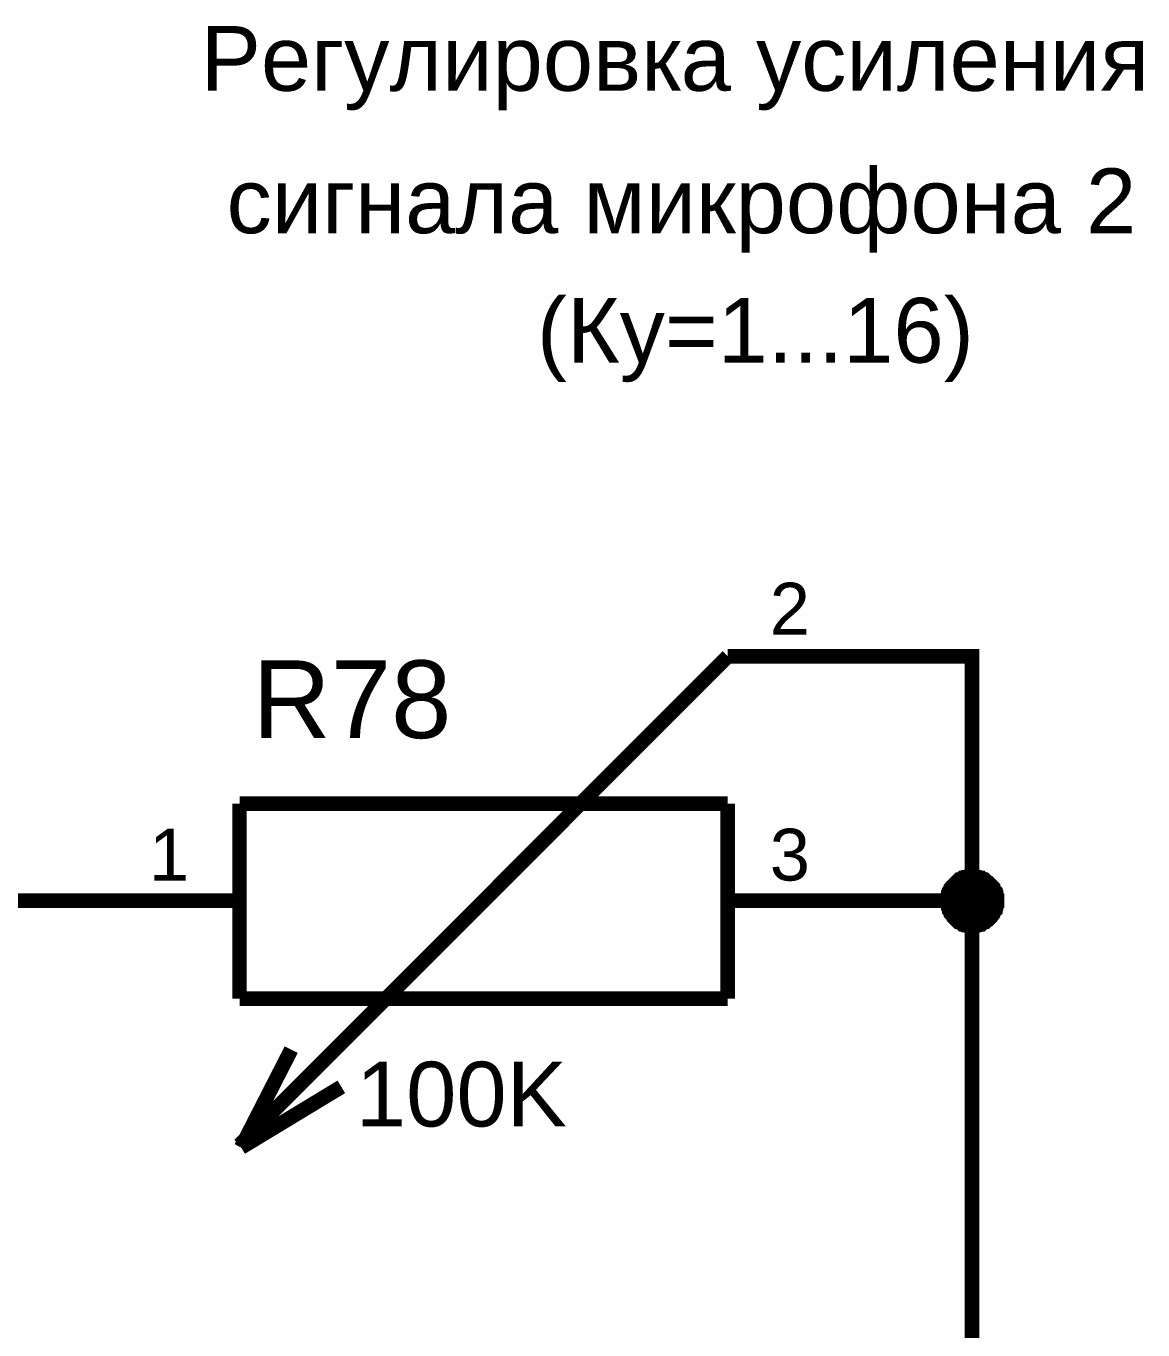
# Model space of a CAD drawing. Header units: millimetres. Extents: x -2024 to 917, y -725 to 13.
# Drawn here: x 430.22 to 453.09, y -280.07 to -253.38 of the extents above; entities that cross this region are included whole.
import ezdxf

# ---------------------------------------------------------------- set-up
doc = ezdxf.new("R2010")
doc.units = ezdxf.units.MM
doc.layers.add('Sheet', color=255, linetype='Continuous')
doc.styles.get("Standard").update_dxf_attribs({"font": 'arial.ttf'})

msp = doc.modelspace()

# ---------------------------------------------------------------- linework, layer by layer
at = {"layer": 'Sheet'}
for points, const_width in [([(444.586, -266.282), (434.589, -276.283)], 0.3), ([(444.586, -266.282), (447.085, -266.282)], 0.3), ([(449.584, -271.283), (449.584, -266.282), (447.085, -266.282)], 0.3), ([(434.589, -269.295), (434.589, -273.286)], 0.3), ([(434.589, -269.295), (444.586, -269.295)], 0.3), ([(444.586, -269.295), (444.586, -273.286)], 0.3), ([(449.087, -271.283), (449.087, -271.249), (449.087, -271.233), (449.087, -271.2), (449.104, -271.183), (449.104, -271.15), (449.104, -271.133), (449.121, -271.117), (449.121, -271.084), (449.137, -271.067), (449.154, -271.051), (449.154, -271.018), (449.17, -271.001), (449.187, -270.984), (449.203, -270.968), (449.22, -270.951), (449.236, -270.935), (449.253, -270.918), (449.27, -270.902), (449.286, -270.885), (449.303, -270.869), (449.319, -270.852), (449.352, -270.852), (449.369, -270.835), (449.385, -270.819), (449.418, -270.819), (449.435, -270.802), (449.452, -270.802), (449.485, -270.802), (449.501, -270.786), (449.534, -270.786), (449.551, -270.786), (449.584, -270.786)], 0.3), ([(449.087, -271.283), (449.087, -271.249), (449.087, -271.233), (449.087, -271.2), (449.104, -271.183), (449.104, -271.15), (449.104, -271.133), (449.121, -271.117), (449.121, -271.084), (449.137, -271.067), (449.154, -271.051), (449.154, -271.018), (449.17, -271.001), (449.187, -270.984), (449.203, -270.968), (449.22, -270.951), (449.236, -270.935), (449.253, -270.918), (449.27, -270.902), (449.286, -270.885), (449.303, -270.869), (449.319, -270.852), (449.352, -270.852), (449.369, -270.835), (449.385, -270.819), (449.418, -270.819), (449.435, -270.802), (449.452, -270.802), (449.485, -270.802), (449.501, -270.786), (449.534, -270.786), (449.551, -270.786), (449.584, -270.786)], 0.3), ([(449.087, -271.283), (449.087, -271.249), (449.087, -271.233), (449.087, -271.2), (449.104, -271.183), (449.104, -271.15), (449.104, -271.133), (449.121, -271.117), (449.121, -271.084), (449.137, -271.067), (449.154, -271.051), (449.154, -271.018), (449.17, -271.001), (449.187, -270.984), (449.203, -270.968), (449.22, -270.951), (449.236, -270.935), (449.253, -270.918), (449.27, -270.902), (449.286, -270.885), (449.303, -270.869), (449.319, -270.852), (449.352, -270.852), (449.369, -270.835), (449.385, -270.819), (449.418, -270.819), (449.435, -270.802), (449.452, -270.802), (449.485, -270.802), (449.501, -270.786), (449.534, -270.786), (449.551, -270.786), (449.584, -270.786)], 0.3), ([(449.087, -271.283), (449.087, -271.249), (449.087, -271.233), (449.087, -271.2), (449.104, -271.183), (449.104, -271.15), (449.104, -271.133), (449.121, -271.117), (449.121, -271.084), (449.137, -271.067), (449.154, -271.051), (449.154, -271.018), (449.17, -271.001), (449.187, -270.984), (449.203, -270.968), (449.22, -270.951), (449.236, -270.935), (449.253, -270.918), (449.27, -270.902), (449.286, -270.885), (449.303, -270.869), (449.319, -270.852), (449.352, -270.852), (449.369, -270.835), (449.385, -270.819), (449.418, -270.819), (449.435, -270.802), (449.452, -270.802), (449.485, -270.802), (449.501, -270.786), (449.534, -270.786), (449.551, -270.786), (449.584, -270.786)], 0.3), ([(449.087, -271.283), (449.087, -271.249), (449.087, -271.233), (449.087, -271.2), (449.104, -271.183), (449.104, -271.15), (449.104, -271.133), (449.121, -271.117), (449.121, -271.084), (449.137, -271.067), (449.154, -271.051), (449.154, -271.018), (449.17, -271.001), (449.187, -270.984), (449.203, -270.968), (449.22, -270.951), (449.236, -270.935), (449.253, -270.918), (449.27, -270.902), (449.286, -270.885), (449.303, -270.869), (449.319, -270.852), (449.352, -270.852), (449.369, -270.835), (449.385, -270.819), (449.418, -270.819), (449.435, -270.802), (449.452, -270.802), (449.485, -270.802), (449.501, -270.786), (449.534, -270.786), (449.551, -270.786), (449.584, -270.786)], 0.0991), ([(449.087, -271.283), (449.087, -271.249), (449.087, -271.233), (449.087, -271.2), (449.104, -271.183), (449.104, -271.15), (449.104, -271.133), (449.121, -271.117), (449.121, -271.084), (449.137, -271.067), (449.154, -271.051), (449.154, -271.018), (449.17, -271.001), (449.187, -270.984), (449.203, -270.968), (449.22, -270.951), (449.236, -270.935), (449.253, -270.918), (449.27, -270.902), (449.286, -270.885), (449.303, -270.869), (449.319, -270.852), (449.352, -270.852), (449.369, -270.835), (449.385, -270.819), (449.418, -270.819), (449.435, -270.802), (449.452, -270.802), (449.485, -270.802), (449.501, -270.786), (449.534, -270.786), (449.551, -270.786), (449.584, -270.786)], 0.0991), ([(449.087, -271.283), (449.087, -271.249), (449.087, -271.233), (449.087, -271.2), (449.104, -271.183), (449.104, -271.15), (449.104, -271.133), (449.121, -271.117), (449.121, -271.084), (449.137, -271.067), (449.154, -271.051), (449.154, -271.018), (449.17, -271.001), (449.187, -270.984), (449.203, -270.968), (449.22, -270.951), (449.236, -270.935), (449.253, -270.918), (449.27, -270.902), (449.286, -270.885), (449.303, -270.869), (449.319, -270.852), (449.352, -270.852), (449.369, -270.835), (449.385, -270.819), (449.418, -270.819), (449.435, -270.802), (449.452, -270.802), (449.485, -270.802), (449.501, -270.786), (449.534, -270.786), (449.551, -270.786), (449.584, -270.786)], 0.0991), ([(449.087, -271.283), (449.087, -271.249), (449.087, -271.233), (449.087, -271.2), (449.104, -271.183), (449.104, -271.15), (449.104, -271.133), (449.121, -271.117), (449.121, -271.084), (449.137, -271.067), (449.154, -271.051), (449.154, -271.018), (449.17, -271.001), (449.187, -270.984), (449.203, -270.968), (449.22, -270.951), (449.236, -270.935), (449.253, -270.918), (449.27, -270.902), (449.286, -270.885), (449.303, -270.869), (449.319, -270.852), (449.352, -270.852), (449.369, -270.835), (449.385, -270.819), (449.418, -270.819), (449.435, -270.802), (449.452, -270.802), (449.485, -270.802), (449.501, -270.786), (449.534, -270.786), (449.551, -270.786), (449.584, -270.786)], 0.0991), ([(449.584, -270.786), (449.584, -270.786)], 0.3), ([(449.584, -270.786), (449.617, -270.786), (449.634, -270.786), (449.667, -270.786), (449.683, -270.802), (449.716, -270.802), (449.733, -270.802), (449.766, -270.819), (449.783, -270.819), (449.799, -270.835), (449.832, -270.852), (449.849, -270.852), (449.865, -270.869), (449.882, -270.885), (449.915, -270.902), (449.932, -270.918), (449.948, -270.935), (449.965, -270.951), (449.981, -270.968), (449.998, -270.984), (450.014, -271.001), (450.014, -271.018), (450.031, -271.051), (450.047, -271.067), (450.064, -271.084), (450.064, -271.117), (450.081, -271.133), (450.081, -271.15), (450.081, -271.183), (450.097, -271.2), (450.097, -271.233), (450.097, -271.249), (450.097, -271.283)], 0.3), ([(449.584, -270.786), (449.584, -270.786)], 0.3), ([(449.584, -270.786), (449.617, -270.786), (449.634, -270.786), (449.667, -270.786), (449.683, -270.802), (449.716, -270.802), (449.733, -270.802), (449.766, -270.819), (449.783, -270.819), (449.799, -270.835), (449.832, -270.852), (449.849, -270.852), (449.865, -270.869), (449.882, -270.885), (449.915, -270.902), (449.932, -270.918), (449.948, -270.935), (449.965, -270.951), (449.981, -270.968), (449.998, -270.984), (450.014, -271.001), (450.014, -271.018), (450.031, -271.051), (450.047, -271.067), (450.064, -271.084), (450.064, -271.117), (450.081, -271.133), (450.081, -271.15), (450.081, -271.183), (450.097, -271.2), (450.097, -271.233), (450.097, -271.249), (450.097, -271.283)], 0.3), ([(449.584, -270.786), (449.584, -270.786)], 0.3), ([(449.584, -270.786), (449.617, -270.786), (449.634, -270.786), (449.667, -270.786), (449.683, -270.802), (449.716, -270.802), (449.733, -270.802), (449.766, -270.819), (449.783, -270.819), (449.799, -270.835), (449.832, -270.852), (449.849, -270.852), (449.865, -270.869), (449.882, -270.885), (449.915, -270.902), (449.932, -270.918), (449.948, -270.935), (449.965, -270.951), (449.981, -270.968), (449.998, -270.984), (450.014, -271.001), (450.014, -271.018), (450.031, -271.051), (450.047, -271.067), (450.064, -271.084), (450.064, -271.117), (450.081, -271.133), (450.081, -271.15), (450.081, -271.183), (450.097, -271.2), (450.097, -271.233), (450.097, -271.249), (450.097, -271.283)], 0.3), ([(449.584, -270.786), (449.584, -270.786)], 0.3), ([(449.584, -270.786), (449.617, -270.786), (449.634, -270.786), (449.667, -270.786), (449.683, -270.802), (449.716, -270.802), (449.733, -270.802), (449.766, -270.819), (449.783, -270.819), (449.799, -270.835), (449.832, -270.852), (449.849, -270.852), (449.865, -270.869), (449.882, -270.885), (449.915, -270.902), (449.932, -270.918), (449.948, -270.935), (449.965, -270.951), (449.981, -270.968), (449.998, -270.984), (450.014, -271.001), (450.014, -271.018), (450.031, -271.051), (450.047, -271.067), (450.064, -271.084), (450.064, -271.117), (450.081, -271.133), (450.081, -271.15), (450.081, -271.183), (450.097, -271.2), (450.097, -271.233), (450.097, -271.249), (450.097, -271.283)], 0.3), ([(449.584, -270.786), (449.584, -270.786)], 0.0991), ([(449.584, -270.786), (449.617, -270.786), (449.634, -270.786), (449.667, -270.786), (449.683, -270.802), (449.716, -270.802), (449.733, -270.802), (449.766, -270.819), (449.783, -270.819), (449.799, -270.835), (449.832, -270.852), (449.849, -270.852), (449.865, -270.869), (449.882, -270.885), (449.915, -270.902), (449.932, -270.918), (449.948, -270.935), (449.965, -270.951), (449.981, -270.968), (449.998, -270.984), (450.014, -271.001), (450.014, -271.018), (450.031, -271.051), (450.047, -271.067), (450.064, -271.084), (450.064, -271.117), (450.081, -271.133), (450.081, -271.15), (450.081, -271.183), (450.097, -271.2), (450.097, -271.233), (450.097, -271.249), (450.097, -271.283)], 0.0991), ([(449.584, -270.786), (449.584, -270.786)], 0.0991), ([(449.584, -270.786), (449.617, -270.786), (449.634, -270.786), (449.667, -270.786), (449.683, -270.802), (449.716, -270.802), (449.733, -270.802), (449.766, -270.819), (449.783, -270.819), (449.799, -270.835), (449.832, -270.852), (449.849, -270.852), (449.865, -270.869), (449.882, -270.885), (449.915, -270.902), (449.932, -270.918), (449.948, -270.935), (449.965, -270.951), (449.981, -270.968), (449.998, -270.984), (450.014, -271.001), (450.014, -271.018), (450.031, -271.051), (450.047, -271.067), (450.064, -271.084), (450.064, -271.117), (450.081, -271.133), (450.081, -271.15), (450.081, -271.183), (450.097, -271.2), (450.097, -271.233), (450.097, -271.249), (450.097, -271.283)], 0.0991), ([(449.584, -270.786), (449.584, -270.786)], 0.0991), ([(449.584, -270.786), (449.617, -270.786), (449.634, -270.786), (449.667, -270.786), (449.683, -270.802), (449.716, -270.802), (449.733, -270.802), (449.766, -270.819), (449.783, -270.819), (449.799, -270.835), (449.832, -270.852), (449.849, -270.852), (449.865, -270.869), (449.882, -270.885), (449.915, -270.902), (449.932, -270.918), (449.948, -270.935), (449.965, -270.951), (449.981, -270.968), (449.998, -270.984), (450.014, -271.001), (450.014, -271.018), (450.031, -271.051), (450.047, -271.067), (450.064, -271.084), (450.064, -271.117), (450.081, -271.133), (450.081, -271.15), (450.081, -271.183), (450.097, -271.2), (450.097, -271.233), (450.097, -271.249), (450.097, -271.283)], 0.0991), ([(449.584, -270.786), (449.584, -270.786)], 0.0991), ([(449.584, -270.786), (449.617, -270.786), (449.634, -270.786), (449.667, -270.786), (449.683, -270.802), (449.716, -270.802), (449.733, -270.802), (449.766, -270.819), (449.783, -270.819), (449.799, -270.835), (449.832, -270.852), (449.849, -270.852), (449.865, -270.869), (449.882, -270.885), (449.915, -270.902), (449.932, -270.918), (449.948, -270.935), (449.965, -270.951), (449.981, -270.968), (449.998, -270.984), (450.014, -271.001), (450.014, -271.018), (450.031, -271.051), (450.047, -271.067), (450.064, -271.084), (450.064, -271.117), (450.081, -271.133), (450.081, -271.15), (450.081, -271.183), (450.097, -271.2), (450.097, -271.233), (450.097, -271.249), (450.097, -271.283)], 0.0991), ([(427.108, -271.283), (432.089, -271.283)], 0.3), ([(434.589, -271.283), (432.089, -271.283)], 0.3), ([(447.085, -271.283), (449.584, -271.283), (449.584, -288.785), (434.589, -288.785)], 0.3), ([(444.586, -271.283), (447.085, -271.283)], 0.3), ([(449.584, -271.796), (449.551, -271.796), (449.534, -271.796), (449.501, -271.796), (449.485, -271.779), (449.452, -271.779), (449.435, -271.779), (449.418, -271.763), (449.385, -271.763), (449.369, -271.746), (449.352, -271.73), (449.319, -271.713), (449.303, -271.713), (449.286, -271.696), (449.27, -271.68), (449.253, -271.663), (449.236, -271.647), (449.22, -271.63), (449.203, -271.614), (449.187, -271.581), (449.17, -271.564), (449.154, -271.547), (449.154, -271.531), (449.137, -271.498), (449.121, -271.481), (449.121, -271.465), (449.104, -271.432), (449.104, -271.415), (449.104, -271.382), (449.087, -271.365), (449.087, -271.332), (449.087, -271.316), (449.087, -271.283)], 0.3), ([(449.087, -271.283), (449.087, -271.283)], 0.3), ([(449.584, -271.796), (449.551, -271.796), (449.534, -271.796), (449.501, -271.796), (449.485, -271.779), (449.452, -271.779), (449.435, -271.779), (449.418, -271.763), (449.385, -271.763), (449.369, -271.746), (449.352, -271.73), (449.319, -271.713), (449.303, -271.713), (449.286, -271.696), (449.27, -271.68), (449.253, -271.663), (449.236, -271.647), (449.22, -271.63), (449.203, -271.614), (449.187, -271.581), (449.17, -271.564), (449.154, -271.547), (449.154, -271.531), (449.137, -271.498), (449.121, -271.481), (449.121, -271.465), (449.104, -271.432), (449.104, -271.415), (449.104, -271.382), (449.087, -271.365), (449.087, -271.332), (449.087, -271.316), (449.087, -271.283)], 0.3), ([(449.087, -271.283), (449.087, -271.283)], 0.3), ([(449.584, -271.796), (449.551, -271.796), (449.534, -271.796), (449.501, -271.796), (449.485, -271.779), (449.452, -271.779), (449.435, -271.779), (449.418, -271.763), (449.385, -271.763), (449.369, -271.746), (449.352, -271.73), (449.319, -271.713), (449.303, -271.713), (449.286, -271.696), (449.27, -271.68), (449.253, -271.663), (449.236, -271.647), (449.22, -271.63), (449.203, -271.614), (449.187, -271.581), (449.17, -271.564), (449.154, -271.547), (449.154, -271.531), (449.137, -271.498), (449.121, -271.481), (449.121, -271.465), (449.104, -271.432), (449.104, -271.415), (449.104, -271.382), (449.087, -271.365), (449.087, -271.332), (449.087, -271.316), (449.087, -271.283)], 0.3), ([(449.087, -271.283), (449.087, -271.283)], 0.3), ([(449.584, -271.796), (449.551, -271.796), (449.534, -271.796), (449.501, -271.796), (449.485, -271.779), (449.452, -271.779), (449.435, -271.779), (449.418, -271.763), (449.385, -271.763), (449.369, -271.746), (449.352, -271.73), (449.319, -271.713), (449.303, -271.713), (449.286, -271.696), (449.27, -271.68), (449.253, -271.663), (449.236, -271.647), (449.22, -271.63), (449.203, -271.614), (449.187, -271.581), (449.17, -271.564), (449.154, -271.547), (449.154, -271.531), (449.137, -271.498), (449.121, -271.481), (449.121, -271.465), (449.104, -271.432), (449.104, -271.415), (449.104, -271.382), (449.087, -271.365), (449.087, -271.332), (449.087, -271.316), (449.087, -271.283)], 0.3), ([(449.087, -271.283), (449.087, -271.283)], 0.3), ([(449.584, -271.796), (449.551, -271.796), (449.534, -271.796), (449.501, -271.796), (449.485, -271.779), (449.452, -271.779), (449.435, -271.779), (449.418, -271.763), (449.385, -271.763), (449.369, -271.746), (449.352, -271.73), (449.319, -271.713), (449.303, -271.713), (449.286, -271.696), (449.27, -271.68), (449.253, -271.663), (449.236, -271.647), (449.22, -271.63), (449.203, -271.614), (449.187, -271.581), (449.17, -271.564), (449.154, -271.547), (449.154, -271.531), (449.137, -271.498), (449.121, -271.481), (449.121, -271.465), (449.104, -271.432), (449.104, -271.415), (449.104, -271.382), (449.087, -271.365), (449.087, -271.332), (449.087, -271.316), (449.087, -271.283)], 0.0991), ([(449.087, -271.283), (449.087, -271.283)], 0.0991), ([(449.584, -271.796), (449.551, -271.796), (449.534, -271.796), (449.501, -271.796), (449.485, -271.779), (449.452, -271.779), (449.435, -271.779), (449.418, -271.763), (449.385, -271.763), (449.369, -271.746), (449.352, -271.73), (449.319, -271.713), (449.303, -271.713), (449.286, -271.696), (449.27, -271.68), (449.253, -271.663), (449.236, -271.647), (449.22, -271.63), (449.203, -271.614), (449.187, -271.581), (449.17, -271.564), (449.154, -271.547), (449.154, -271.531), (449.137, -271.498), (449.121, -271.481), (449.121, -271.465), (449.104, -271.432), (449.104, -271.415), (449.104, -271.382), (449.087, -271.365), (449.087, -271.332), (449.087, -271.316), (449.087, -271.283)], 0.0991), ([(449.087, -271.283), (449.087, -271.283)], 0.0991), ([(449.584, -271.796), (449.551, -271.796), (449.534, -271.796), (449.501, -271.796), (449.485, -271.779), (449.452, -271.779), (449.435, -271.779), (449.418, -271.763), (449.385, -271.763), (449.369, -271.746), (449.352, -271.73), (449.319, -271.713), (449.303, -271.713), (449.286, -271.696), (449.27, -271.68), (449.253, -271.663), (449.236, -271.647), (449.22, -271.63), (449.203, -271.614), (449.187, -271.581), (449.17, -271.564), (449.154, -271.547), (449.154, -271.531), (449.137, -271.498), (449.121, -271.481), (449.121, -271.465), (449.104, -271.432), (449.104, -271.415), (449.104, -271.382), (449.087, -271.365), (449.087, -271.332), (449.087, -271.316), (449.087, -271.283)], 0.0991), ([(449.087, -271.283), (449.087, -271.283)], 0.0991), ([(449.584, -271.796), (449.551, -271.796), (449.534, -271.796), (449.501, -271.796), (449.485, -271.779), (449.452, -271.779), (449.435, -271.779), (449.418, -271.763), (449.385, -271.763), (449.369, -271.746), (449.352, -271.73), (449.319, -271.713), (449.303, -271.713), (449.286, -271.696), (449.27, -271.68), (449.253, -271.663), (449.236, -271.647), (449.22, -271.63), (449.203, -271.614), (449.187, -271.581), (449.17, -271.564), (449.154, -271.547), (449.154, -271.531), (449.137, -271.498), (449.121, -271.481), (449.121, -271.465), (449.104, -271.432), (449.104, -271.415), (449.104, -271.382), (449.087, -271.365), (449.087, -271.332), (449.087, -271.316), (449.087, -271.283)], 0.0991), ([(449.087, -271.283), (449.087, -271.283)], 0.0991), ([(450.097, -271.283), (450.097, -271.316), (450.097, -271.332), (450.097, -271.365), (450.081, -271.382), (450.081, -271.415), (450.081, -271.432), (450.064, -271.465), (450.064, -271.481), (450.047, -271.498), (450.031, -271.531), (450.014, -271.547), (450.014, -271.564), (449.998, -271.581), (449.981, -271.614), (449.965, -271.63), (449.948, -271.647), (449.932, -271.663), (449.915, -271.68), (449.882, -271.696), (449.865, -271.713), (449.849, -271.713), (449.832, -271.73), (449.799, -271.746), (449.783, -271.763), (449.766, -271.763), (449.733, -271.779), (449.716, -271.779), (449.683, -271.779), (449.667, -271.796), (449.634, -271.796), (449.617, -271.796), (449.584, -271.796)], 0.3), ([(450.097, -271.283), (450.097, -271.316), (450.097, -271.332), (450.097, -271.365), (450.081, -271.382), (450.081, -271.415), (450.081, -271.432), (450.064, -271.465), (450.064, -271.481), (450.047, -271.498), (450.031, -271.531), (450.014, -271.547), (450.014, -271.564), (449.998, -271.581), (449.981, -271.614), (449.965, -271.63), (449.948, -271.647), (449.932, -271.663), (449.915, -271.68), (449.882, -271.696), (449.865, -271.713), (449.849, -271.713), (449.832, -271.73), (449.799, -271.746), (449.783, -271.763), (449.766, -271.763), (449.733, -271.779), (449.716, -271.779), (449.683, -271.779), (449.667, -271.796), (449.634, -271.796), (449.617, -271.796), (449.584, -271.796)], 0.3), ([(450.097, -271.283), (450.097, -271.316), (450.097, -271.332), (450.097, -271.365), (450.081, -271.382), (450.081, -271.415), (450.081, -271.432), (450.064, -271.465), (450.064, -271.481), (450.047, -271.498), (450.031, -271.531), (450.014, -271.547), (450.014, -271.564), (449.998, -271.581), (449.981, -271.614), (449.965, -271.63), (449.948, -271.647), (449.932, -271.663), (449.915, -271.68), (449.882, -271.696), (449.865, -271.713), (449.849, -271.713), (449.832, -271.73), (449.799, -271.746), (449.783, -271.763), (449.766, -271.763), (449.733, -271.779), (449.716, -271.779), (449.683, -271.779), (449.667, -271.796), (449.634, -271.796), (449.617, -271.796), (449.584, -271.796)], 0.3), ([(450.097, -271.283), (450.097, -271.316), (450.097, -271.332), (450.097, -271.365), (450.081, -271.382), (450.081, -271.415), (450.081, -271.432), (450.064, -271.465), (450.064, -271.481), (450.047, -271.498), (450.031, -271.531), (450.014, -271.547), (450.014, -271.564), (449.998, -271.581), (449.981, -271.614), (449.965, -271.63), (449.948, -271.647), (449.932, -271.663), (449.915, -271.68), (449.882, -271.696), (449.865, -271.713), (449.849, -271.713), (449.832, -271.73), (449.799, -271.746), (449.783, -271.763), (449.766, -271.763), (449.733, -271.779), (449.716, -271.779), (449.683, -271.779), (449.667, -271.796), (449.634, -271.796), (449.617, -271.796), (449.584, -271.796)], 0.3), ([(450.097, -271.283), (450.097, -271.316), (450.097, -271.332), (450.097, -271.365), (450.081, -271.382), (450.081, -271.415), (450.081, -271.432), (450.064, -271.465), (450.064, -271.481), (450.047, -271.498), (450.031, -271.531), (450.014, -271.547), (450.014, -271.564), (449.998, -271.581), (449.981, -271.614), (449.965, -271.63), (449.948, -271.647), (449.932, -271.663), (449.915, -271.68), (449.882, -271.696), (449.865, -271.713), (449.849, -271.713), (449.832, -271.73), (449.799, -271.746), (449.783, -271.763), (449.766, -271.763), (449.733, -271.779), (449.716, -271.779), (449.683, -271.779), (449.667, -271.796), (449.634, -271.796), (449.617, -271.796), (449.584, -271.796)], 0.0991), ([(450.097, -271.283), (450.097, -271.316), (450.097, -271.332), (450.097, -271.365), (450.081, -271.382), (450.081, -271.415), (450.081, -271.432), (450.064, -271.465), (450.064, -271.481), (450.047, -271.498), (450.031, -271.531), (450.014, -271.547), (450.014, -271.564), (449.998, -271.581), (449.981, -271.614), (449.965, -271.63), (449.948, -271.647), (449.932, -271.663), (449.915, -271.68), (449.882, -271.696), (449.865, -271.713), (449.849, -271.713), (449.832, -271.73), (449.799, -271.746), (449.783, -271.763), (449.766, -271.763), (449.733, -271.779), (449.716, -271.779), (449.683, -271.779), (449.667, -271.796), (449.634, -271.796), (449.617, -271.796), (449.584, -271.796)], 0.0991), ([(450.097, -271.283), (450.097, -271.316), (450.097, -271.332), (450.097, -271.365), (450.081, -271.382), (450.081, -271.415), (450.081, -271.432), (450.064, -271.465), (450.064, -271.481), (450.047, -271.498), (450.031, -271.531), (450.014, -271.547), (450.014, -271.564), (449.998, -271.581), (449.981, -271.614), (449.965, -271.63), (449.948, -271.647), (449.932, -271.663), (449.915, -271.68), (449.882, -271.696), (449.865, -271.713), (449.849, -271.713), (449.832, -271.73), (449.799, -271.746), (449.783, -271.763), (449.766, -271.763), (449.733, -271.779), (449.716, -271.779), (449.683, -271.779), (449.667, -271.796), (449.634, -271.796), (449.617, -271.796), (449.584, -271.796)], 0.0991), ([(450.097, -271.283), (450.097, -271.316), (450.097, -271.332), (450.097, -271.365), (450.081, -271.382), (450.081, -271.415), (450.081, -271.432), (450.064, -271.465), (450.064, -271.481), (450.047, -271.498), (450.031, -271.531), (450.014, -271.547), (450.014, -271.564), (449.998, -271.581), (449.981, -271.614), (449.965, -271.63), (449.948, -271.647), (449.932, -271.663), (449.915, -271.68), (449.882, -271.696), (449.865, -271.713), (449.849, -271.713), (449.832, -271.73), (449.799, -271.746), (449.783, -271.763), (449.766, -271.763), (449.733, -271.779), (449.716, -271.779), (449.683, -271.779), (449.667, -271.796), (449.634, -271.796), (449.617, -271.796), (449.584, -271.796)], 0.0991), ([(450.097, -271.283), (450.097, -271.283), (450.097, -271.283), (450.097, -271.283), (450.097, -271.283), (450.097, -271.283), (450.097, -271.283), (450.097, -271.283), (450.097, -271.283), (450.097, -271.283), (450.097, -271.283), (450.097, -271.283), (450.097, -271.283), (450.097, -271.283), (450.097, -271.283), (450.097, -271.283), (450.097, -271.283), (450.097, -271.283), (450.097, -271.283), (450.097, -271.283), (450.097, -271.283), (450.097, -271.283), (450.097, -271.283), (450.097, -271.283), (450.097, -271.283), (450.097, -271.283), (450.097, -271.283), (450.097, -271.283), (450.097, -271.283), (450.097, -271.283), (450.097, -271.283), (450.097, -271.283), (450.097, -271.283)], 0.3), ([(450.097, -271.283), (450.097, -271.283)], 0.3), ([(450.097, -271.283), (450.097, -271.283), (450.097, -271.283), (450.097, -271.283), (450.097, -271.283), (450.097, -271.283), (450.097, -271.283), (450.097, -271.283), (450.097, -271.283), (450.097, -271.283), (450.097, -271.283), (450.097, -271.283), (450.097, -271.283), (450.097, -271.283), (450.097, -271.283), (450.097, -271.283), (450.097, -271.283), (450.097, -271.283), (450.097, -271.283), (450.097, -271.283), (450.097, -271.283), (450.097, -271.283), (450.097, -271.283), (450.097, -271.283), (450.097, -271.283), (450.097, -271.283), (450.097, -271.283), (450.097, -271.283), (450.097, -271.283), (450.097, -271.283), (450.097, -271.283), (450.097, -271.283), (450.097, -271.283)], 0.3), ([(450.097, -271.283), (450.097, -271.283)], 0.3), ([(450.097, -271.283), (450.097, -271.283), (450.097, -271.283), (450.097, -271.283), (450.097, -271.283), (450.097, -271.283), (450.097, -271.283), (450.097, -271.283), (450.097, -271.283), (450.097, -271.283), (450.097, -271.283), (450.097, -271.283), (450.097, -271.283), (450.097, -271.283), (450.097, -271.283), (450.097, -271.283), (450.097, -271.283), (450.097, -271.283), (450.097, -271.283), (450.097, -271.283), (450.097, -271.283), (450.097, -271.283), (450.097, -271.283), (450.097, -271.283), (450.097, -271.283), (450.097, -271.283), (450.097, -271.283), (450.097, -271.283), (450.097, -271.283), (450.097, -271.283), (450.097, -271.283), (450.097, -271.283), (450.097, -271.283)], 0.3), ([(450.097, -271.283), (450.097, -271.283)], 0.3), ([(450.097, -271.283), (450.097, -271.283), (450.097, -271.283), (450.097, -271.283), (450.097, -271.283), (450.097, -271.283), (450.097, -271.283), (450.097, -271.283), (450.097, -271.283), (450.097, -271.283), (450.097, -271.283), (450.097, -271.283), (450.097, -271.283), (450.097, -271.283), (450.097, -271.283), (450.097, -271.283), (450.097, -271.283), (450.097, -271.283), (450.097, -271.283), (450.097, -271.283), (450.097, -271.283), (450.097, -271.283), (450.097, -271.283), (450.097, -271.283), (450.097, -271.283), (450.097, -271.283), (450.097, -271.283), (450.097, -271.283), (450.097, -271.283), (450.097, -271.283), (450.097, -271.283), (450.097, -271.283), (450.097, -271.283)], 0.3), ([(450.097, -271.283), (450.097, -271.283)], 0.3), ([(450.097, -271.283), (450.097, -271.283), (450.097, -271.283), (450.097, -271.283), (450.097, -271.283), (450.097, -271.283), (450.097, -271.283), (450.097, -271.283), (450.097, -271.283), (450.097, -271.283), (450.097, -271.283), (450.097, -271.283), (450.097, -271.283), (450.097, -271.283), (450.097, -271.283), (450.097, -271.283), (450.097, -271.283), (450.097, -271.283), (450.097, -271.283), (450.097, -271.283), (450.097, -271.283), (450.097, -271.283), (450.097, -271.283), (450.097, -271.283), (450.097, -271.283), (450.097, -271.283), (450.097, -271.283), (450.097, -271.283), (450.097, -271.283), (450.097, -271.283), (450.097, -271.283), (450.097, -271.283), (450.097, -271.283)], 0.0991), ([(450.097, -271.283), (450.097, -271.283)], 0.0991), ([(450.097, -271.283), (450.097, -271.283), (450.097, -271.283), (450.097, -271.283), (450.097, -271.283), (450.097, -271.283), (450.097, -271.283), (450.097, -271.283), (450.097, -271.283), (450.097, -271.283), (450.097, -271.283), (450.097, -271.283), (450.097, -271.283), (450.097, -271.283), (450.097, -271.283), (450.097, -271.283), (450.097, -271.283), (450.097, -271.283), (450.097, -271.283), (450.097, -271.283), (450.097, -271.283), (450.097, -271.283), (450.097, -271.283), (450.097, -271.283), (450.097, -271.283), (450.097, -271.283), (450.097, -271.283), (450.097, -271.283), (450.097, -271.283), (450.097, -271.283), (450.097, -271.283), (450.097, -271.283), (450.097, -271.283)], 0.0991), ([(450.097, -271.283), (450.097, -271.283)], 0.0991), ([(450.097, -271.283), (450.097, -271.283), (450.097, -271.283), (450.097, -271.283), (450.097, -271.283), (450.097, -271.283), (450.097, -271.283), (450.097, -271.283), (450.097, -271.283), (450.097, -271.283), (450.097, -271.283), (450.097, -271.283), (450.097, -271.283), (450.097, -271.283), (450.097, -271.283), (450.097, -271.283), (450.097, -271.283), (450.097, -271.283), (450.097, -271.283), (450.097, -271.283), (450.097, -271.283), (450.097, -271.283), (450.097, -271.283), (450.097, -271.283), (450.097, -271.283), (450.097, -271.283), (450.097, -271.283), (450.097, -271.283), (450.097, -271.283), (450.097, -271.283), (450.097, -271.283), (450.097, -271.283), (450.097, -271.283)], 0.0991), ([(450.097, -271.283), (450.097, -271.283)], 0.0991), ([(450.097, -271.283), (450.097, -271.283), (450.097, -271.283), (450.097, -271.283), (450.097, -271.283), (450.097, -271.283), (450.097, -271.283), (450.097, -271.283), (450.097, -271.283), (450.097, -271.283), (450.097, -271.283), (450.097, -271.283), (450.097, -271.283), (450.097, -271.283), (450.097, -271.283), (450.097, -271.283), (450.097, -271.283), (450.097, -271.283), (450.097, -271.283), (450.097, -271.283), (450.097, -271.283), (450.097, -271.283), (450.097, -271.283), (450.097, -271.283), (450.097, -271.283), (450.097, -271.283), (450.097, -271.283), (450.097, -271.283), (450.097, -271.283), (450.097, -271.283), (450.097, -271.283), (450.097, -271.283), (450.097, -271.283)], 0.0991), ([(450.097, -271.283), (450.097, -271.283)], 0.0991), ([(434.589, -273.286), (444.586, -273.286)], 0.3), ([(434.622, -276.333), (435.648, -274.329)], 0.3), ([(434.622, -276.333), (436.674, -275.091)], 0.3)]:
    msp.add_lwpolyline(points, dxfattribs=dict(at, const_width=const_width))
at = {"layer": 'Sheet', "const_width": 0.508}
msp.add_lwpolyline([(449.335, -271.282, 1), (449.843, -271.282, 1)], format="xyb", close=True, dxfattribs=at)

# ---------------------------------------------------------------- texts
at = {"layer": 'Sheet'}
for s, height, p in [('Регулировка усиления ', 1.32471, (433.794, -254.707)), ('сигнала микрофона 2 ', 1.32471, (434.324, -257.621)), ('(Ку=1...16)', 1.32471, (440.679, -260.271)), ('2', 1.06, (445.446, -265.835)), ('R78', 1.5897, (434.854, -267.954)), ('1', 1.06, (432.735, -270.869)), ('3', 1.06, (445.446, -270.869)), ('100K', 1.3247, (436.972, -275.902))]:
    msp.add_text(s, height=height, dxfattribs=at).set_placement(p)

doc.saveas('drawing.dxf')
